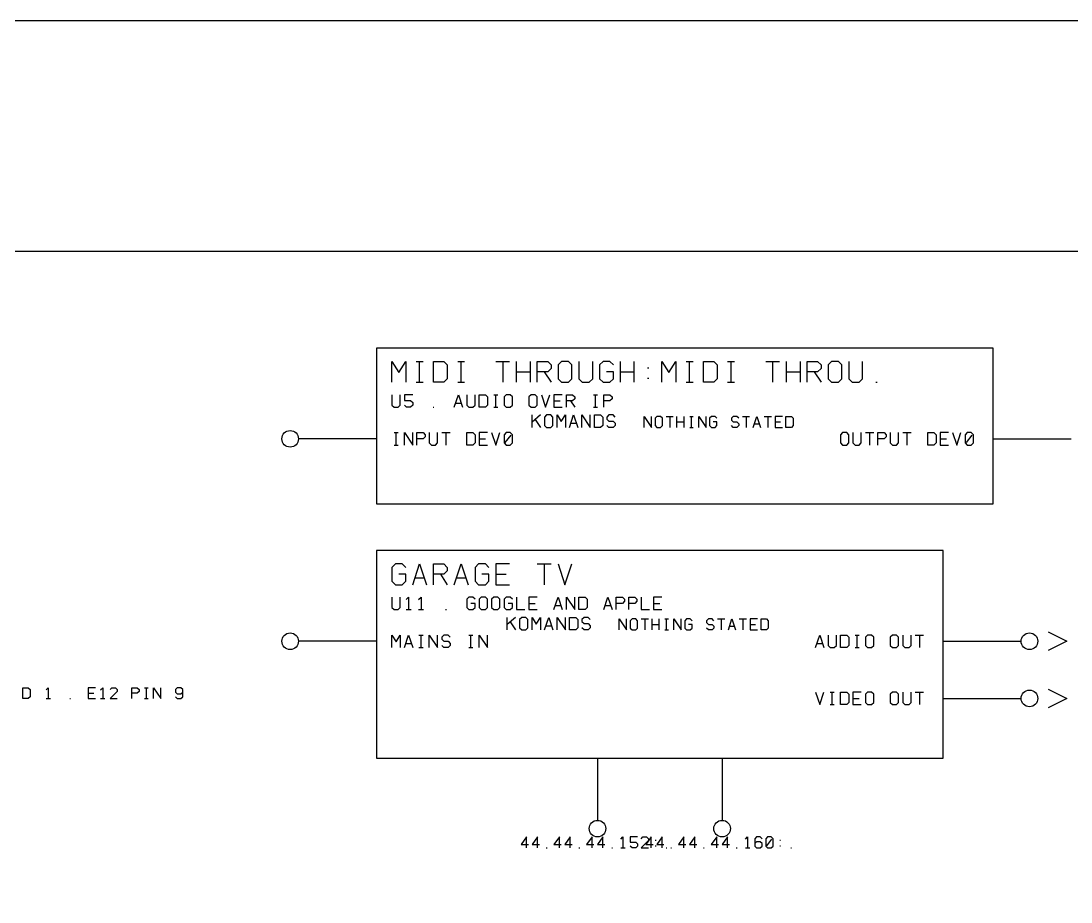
# Model space of a CAD drawing. Header units: millimetres. Extents: x 10 to 2534, y 10 to 1372.
# Drawn here: x 1020.9 to 1223.1, y 1201.9 to 1371.6 of the extents above; entities that cross this region are included whole.
import ezdxf

# ---------------------------------------------------------------- set-up
doc = ezdxf.new("R2010")
doc.units = ezdxf.units.MM
for name, color, linetype, lineweight in [('DEVICE', 7, 'CONTINUOUS', 25), ('GROUP', 6, 'CONTINUOUS', 25), ('LABEL', 8, 'CONTINUOUS', 25), ('PANE', 250, 'CONTINUOUS', 25), ('POINT', 4, 'CONTINUOUS', 25), ('PORT_BUS', 5, 'CONTINUOUS', 25), ('PORT_IN', 3, 'CONTINUOUS', 25), ('PORT_OUT', 30, 'CONTINUOUS', 25), ('PORTAL', 2, 'CONTINUOUS', 25), ('SHEET', 7, 'CONTINUOUS', 25)]:
    doc.layers.add(name, color=color, linetype=linetype, lineweight=lineweight)

msp = doc.modelspace()

# ---------------------------------------------------------------- linework, layer by layer
at = {"layer": 'DEVICE'}
for points in [[(1089.3, 1278.6), (1208.1, 1278.6), (1208.1, 1308.6), (1089.3, 1308.6)], [(1089.3, 1229.6), (1198.5, 1229.6), (1198.5, 1269.6), (1089.3, 1269.6)]]:
    msp.add_lwpolyline(points, close=True, dxfattribs=at)
at = {"layer": 'GROUP'}
msp.add_lwpolyline([(24, 223.4), (1535.9, 223.4), (1535.9, 1327.2), (24, 1327.2)], close=True, dxfattribs=at)
at = {"layer": 'LABEL'}
for points in [[(1092.3, 1302), (1092.3, 1306), (1093.633333, 1303.866667), (1094.966667, 1306), (1094.966667, 1302)], [(1096.966667, 1306), (1098.3, 1306)], [(1097.633333, 1302), (1097.633333, 1306)], [(1100.3, 1302), (1100.3, 1306), (1102.3, 1306), (1102.966667, 1305.333333), (1102.966667, 1302.666667), (1102.3, 1302), (1100.3, 1302)], [(1104.966667, 1306), (1106.3, 1306)], [(1105.633333, 1302), (1105.633333, 1306)], [(1112.3, 1306), (1114.966667, 1306)], [(1113.633333, 1306), (1113.633333, 1302)], [(1116.3, 1302), (1116.3, 1306)], [(1118.966667, 1302), (1118.966667, 1306)], [(1120.3, 1302), (1120.3, 1306), (1122.3, 1306), (1122.966667, 1305.333333), (1122.966667, 1304.666667), (1122.3, 1304), (1120.3, 1304)], [(1124.966667, 1302), (1126.3, 1302), (1126.966667, 1302.666667), (1126.966667, 1305.333333), (1126.3, 1306), (1124.966667, 1306), (1124.3, 1305.333333), (1124.3, 1302.666667), (1124.966667, 1302)], [(1128.3, 1306), (1128.3, 1302.666667), (1128.966667, 1302), (1130.3, 1302), (1130.966667, 1302.666667), (1130.966667, 1306)], [(1134.966667, 1305.333333), (1134.3, 1306), (1132.966667, 1306), (1132.3, 1305.333333), (1132.3, 1302.666667), (1132.966667, 1302), (1134.3, 1302), (1134.966667, 1302.666667), (1134.966667, 1304), (1133.633333, 1304)], [(1136.3, 1302), (1136.3, 1306)], [(1138.966667, 1302), (1138.966667, 1306)], [(1141.5, 1304.8), (1141.766667, 1304.8)], [(1144.3, 1302), (1144.3, 1306), (1145.633333, 1303.866667), (1146.966667, 1306), (1146.966667, 1302)], [(1148.966667, 1306), (1150.3, 1306)], [(1149.633333, 1302), (1149.633333, 1306)], [(1152.3, 1302), (1152.3, 1306), (1154.3, 1306), (1154.966667, 1305.333333), (1154.966667, 1302.666667), (1154.3, 1302), (1152.3, 1302)], [(1156.966667, 1306), (1158.3, 1306)], [(1157.633333, 1302), (1157.633333, 1306)], [(1164.3, 1306), (1166.966667, 1306)], [(1165.633333, 1306), (1165.633333, 1302)], [(1168.3, 1302), (1168.3, 1306)], [(1170.966667, 1302), (1170.966667, 1306)], [(1172.3, 1302), (1172.3, 1306), (1174.3, 1306), (1174.966667, 1305.333333), (1174.966667, 1304.666667), (1174.3, 1304), (1172.3, 1304)], [(1176.966667, 1302), (1178.3, 1302), (1178.966667, 1302.666667), (1178.966667, 1305.333333), (1178.3, 1306), (1176.966667, 1306), (1176.3, 1305.333333), (1176.3, 1302.666667), (1176.966667, 1302)], [(1180.3, 1306), (1180.3, 1302.666667), (1180.966667, 1302), (1182.3, 1302), (1182.966667, 1302.666667), (1182.966667, 1306)], [(1116.3, 1304), (1118.966667, 1304)], [(1121.633333, 1304), (1122.966667, 1302)], [(1136.3, 1304), (1138.966667, 1304)], [(1141.5, 1302.8), (1141.766667, 1302.8)], [(1168.3, 1304), (1170.966667, 1304)], [(1173.633333, 1304), (1174.966667, 1302)], [(1096.966667, 1302), (1098.3, 1302)], [(1104.966667, 1302), (1106.3, 1302)], [(1148.966667, 1302), (1150.3, 1302)], [(1156.966667, 1302), (1158.3, 1302)], [(1185.5, 1302), (1185.766667, 1302)], [(1092.3, 1299.6), (1092.3, 1297.6), (1092.7, 1297.2), (1093.5, 1297.2), (1093.9, 1297.6), (1093.9, 1299.6)], [(1096.3, 1299.6), (1094.7, 1299.6), (1094.7, 1298.48), (1095.9, 1298.48), (1096.3, 1298.08), (1096.3, 1297.6), (1095.9, 1297.2), (1095.1, 1297.2), (1094.7, 1297.6)], [(1104.3, 1297.2), (1105.1, 1299.6), (1105.9, 1297.2)], [(1106.7, 1299.6), (1106.7, 1297.6), (1107.1, 1297.2), (1107.9, 1297.2), (1108.3, 1297.6), (1108.3, 1299.6)], [(1109.1, 1297.2), (1109.1, 1299.6), (1110.3, 1299.6), (1110.7, 1299.2), (1110.7, 1297.6), (1110.3, 1297.2), (1109.1, 1297.2)], [(1111.9, 1299.6), (1112.7, 1299.6)], [(1112.3, 1297.2), (1112.3, 1299.6)], [(1114.3, 1297.2), (1115.1, 1297.2), (1115.5, 1297.6), (1115.5, 1299.2), (1115.1, 1299.6), (1114.3, 1299.6), (1113.9, 1299.2), (1113.9, 1297.6), (1114.3, 1297.2)], [(1119.1, 1297.2), (1119.9, 1297.2), (1120.3, 1297.6), (1120.3, 1299.2), (1119.9, 1299.6), (1119.1, 1299.6), (1118.7, 1299.2), (1118.7, 1297.6), (1119.1, 1297.2)], [(1121.1, 1299.6), (1121.9, 1297.2), (1122.7, 1299.6)], [(1125.1, 1299.6), (1123.5, 1299.6), (1123.5, 1297.2), (1125.1, 1297.2)], [(1125.9, 1297.2), (1125.9, 1299.6), (1127.1, 1299.6), (1127.5, 1299.2), (1127.5, 1298.8), (1127.1, 1298.4), (1125.9, 1298.4)], [(1131.1, 1299.6), (1131.9, 1299.6)], [(1131.5, 1297.2), (1131.5, 1299.6)], [(1133.1, 1297.2), (1133.1, 1299.6), (1134.3, 1299.6), (1134.7, 1299.2), (1134.7, 1298.8), (1134.3, 1298.4), (1133.1, 1298.4)], [(1100.22, 1297.2), (1100.38, 1297.2)], [(1104.58, 1298), (1105.62, 1298)], [(1111.9, 1297.2), (1112.7, 1297.2)], [(1123.5, 1298.4), (1124.7, 1298.4)], [(1126.7, 1298.4), (1127.5, 1297.2)], [(1131.1, 1297.2), (1131.9, 1297.2)], [(1092.7, 1292.3), (1093.5, 1292.3)], [(1093.1, 1289.9), (1093.1, 1292.3)], [(1094.7, 1289.9), (1094.7, 1292.3), (1096.3, 1289.9), (1096.3, 1292.3)], [(1097.1, 1289.9), (1097.1, 1292.3), (1098.3, 1292.3), (1098.7, 1291.9), (1098.7, 1291.5), (1098.3, 1291.1), (1097.1, 1291.1)], [(1099.5, 1292.3), (1099.5, 1290.3), (1099.9, 1289.9), (1100.7, 1289.9), (1101.1, 1290.3), (1101.1, 1292.3)], [(1101.9, 1292.3), (1103.5, 1292.3)], [(1102.7, 1292.3), (1102.7, 1289.9)], [(1106.7, 1289.9), (1106.7, 1292.3), (1107.9, 1292.3), (1108.3, 1291.9), (1108.3, 1290.3), (1107.9, 1289.9), (1106.7, 1289.9)], [(1110.7, 1292.3), (1109.1, 1292.3), (1109.1, 1289.9), (1110.7, 1289.9)], [(1109.1, 1291.1), (1110.3, 1291.1)], [(1111.5, 1292.3), (1112.3, 1289.9), (1113.1, 1292.3)], [(1114.3, 1289.9), (1115.1, 1289.9), (1115.5, 1290.3), (1115.5, 1291.9), (1115.1, 1292.3), (1114.3, 1292.3), (1113.9, 1291.9), (1113.9, 1290.3), (1114.3, 1289.9)], [(1114.14, 1290.38), (1115.26, 1291.82)], [(1179.1, 1289.9), (1179.9, 1289.9), (1180.3, 1290.3), (1180.3, 1291.9), (1179.9, 1292.3), (1179.1, 1292.3), (1178.7, 1291.9), (1178.7, 1290.3), (1179.1, 1289.9)], [(1181.1, 1292.3), (1181.1, 1290.3), (1181.5, 1289.9), (1182.3, 1289.9), (1182.7, 1290.3), (1182.7, 1292.3)], [(1183.5, 1292.3), (1185.1, 1292.3)], [(1184.3, 1292.3), (1184.3, 1289.9)], [(1185.9, 1289.9), (1185.9, 1292.3), (1187.1, 1292.3), (1187.5, 1291.9), (1187.5, 1291.5), (1187.1, 1291.1), (1185.9, 1291.1)], [(1188.3, 1292.3), (1188.3, 1290.3), (1188.7, 1289.9), (1189.5, 1289.9), (1189.9, 1290.3), (1189.9, 1292.3)], [(1190.7, 1292.3), (1192.3, 1292.3)], [(1191.5, 1292.3), (1191.5, 1289.9)], [(1195.5, 1289.9), (1195.5, 1292.3), (1196.7, 1292.3), (1197.1, 1291.9), (1197.1, 1290.3), (1196.7, 1289.9), (1195.5, 1289.9)], [(1199.5, 1292.3), (1197.9, 1292.3), (1197.9, 1289.9), (1199.5, 1289.9)], [(1197.9, 1291.1), (1199.1, 1291.1)], [(1200.3, 1292.3), (1201.1, 1289.9), (1201.9, 1292.3)], [(1203.1, 1289.9), (1203.9, 1289.9), (1204.3, 1290.3), (1204.3, 1291.9), (1203.9, 1292.3), (1203.1, 1292.3), (1202.7, 1291.9), (1202.7, 1290.3), (1203.1, 1289.9)], [(1202.94, 1290.38), (1204.06, 1291.82)], [(1092.7, 1289.9), (1093.5, 1289.9)], [(1094.966667, 1266.333333), (1094.3, 1267), (1092.966667, 1267), (1092.3, 1266.333333), (1092.3, 1263.666667), (1092.966667, 1263), (1094.3, 1263), (1094.966667, 1263.666667), (1094.966667, 1265), (1093.633333, 1265)], [(1096.3, 1263), (1097.633333, 1267), (1098.966667, 1263)], [(1100.3, 1263), (1100.3, 1267), (1102.3, 1267), (1102.966667, 1266.333333), (1102.966667, 1265.666667), (1102.3, 1265), (1100.3, 1265)], [(1104.3, 1263), (1105.633333, 1267), (1106.966667, 1263)], [(1110.966667, 1266.333333), (1110.3, 1267), (1108.966667, 1267), (1108.3, 1266.333333), (1108.3, 1263.666667), (1108.966667, 1263), (1110.3, 1263), (1110.966667, 1263.666667), (1110.966667, 1265), (1109.633333, 1265)], [(1114.966667, 1267), (1112.3, 1267), (1112.3, 1263), (1114.966667, 1263)], [(1120.3, 1267), (1122.966667, 1267)], [(1121.633333, 1267), (1121.633333, 1263)], [(1124.3, 1267), (1125.633333, 1263), (1126.966667, 1267)], [(1096.766667, 1264.333333), (1098.5, 1264.333333)], [(1101.633333, 1265), (1102.966667, 1263)], [(1104.766667, 1264.333333), (1106.5, 1264.333333)], [(1112.3, 1265), (1114.3, 1265)], [(1092.3, 1260.6), (1092.3, 1258.6), (1092.7, 1258.2), (1093.5, 1258.2), (1093.9, 1258.6), (1093.9, 1260.6)], [(1095.02, 1260.12), (1095.5, 1260.6), (1095.5, 1258.2)], [(1097.42, 1260.12), (1097.9, 1260.6), (1097.9, 1258.2)], [(1108.3, 1260.2), (1107.9, 1260.6), (1107.1, 1260.6), (1106.7, 1260.2), (1106.7, 1258.6), (1107.1, 1258.2), (1107.9, 1258.2), (1108.3, 1258.6), (1108.3, 1259.4), (1107.5, 1259.4)], [(1109.5, 1258.2), (1110.3, 1258.2), (1110.7, 1258.6), (1110.7, 1260.2), (1110.3, 1260.6), (1109.5, 1260.6), (1109.1, 1260.2), (1109.1, 1258.6), (1109.5, 1258.2)], [(1111.9, 1258.2), (1112.7, 1258.2), (1113.1, 1258.6), (1113.1, 1260.2), (1112.7, 1260.6), (1111.9, 1260.6), (1111.5, 1260.2), (1111.5, 1258.6), (1111.9, 1258.2)], [(1115.5, 1260.2), (1115.1, 1260.6), (1114.3, 1260.6), (1113.9, 1260.2), (1113.9, 1258.6), (1114.3, 1258.2), (1115.1, 1258.2), (1115.5, 1258.6), (1115.5, 1259.4), (1114.7, 1259.4)], [(1116.3, 1260.6), (1116.3, 1258.2), (1117.9, 1258.2)], [(1120.3, 1260.6), (1118.7, 1260.6), (1118.7, 1258.2), (1120.3, 1258.2)], [(1123.5, 1258.2), (1124.3, 1260.6), (1125.1, 1258.2)], [(1125.9, 1258.2), (1125.9, 1260.6), (1127.5, 1258.2), (1127.5, 1260.6)], [(1128.3, 1258.2), (1128.3, 1260.6), (1129.5, 1260.6), (1129.9, 1260.2), (1129.9, 1258.6), (1129.5, 1258.2), (1128.3, 1258.2)], [(1133.1, 1258.2), (1133.9, 1260.6), (1134.7, 1258.2)], [(1135.5, 1258.2), (1135.5, 1260.6), (1136.7, 1260.6), (1137.1, 1260.2), (1137.1, 1259.8), (1136.7, 1259.4), (1135.5, 1259.4)], [(1137.9, 1258.2), (1137.9, 1260.6), (1139.1, 1260.6), (1139.5, 1260.2), (1139.5, 1259.8), (1139.1, 1259.4), (1137.9, 1259.4)], [(1140.3, 1260.6), (1140.3, 1258.2), (1141.9, 1258.2)], [(1144.3, 1260.6), (1142.7, 1260.6), (1142.7, 1258.2), (1144.3, 1258.2)], [(1095.02, 1258.2), (1095.98, 1258.2)], [(1097.42, 1258.2), (1098.38, 1258.2)], [(1102.62, 1258.2), (1102.78, 1258.2)], [(1118.7, 1259.4), (1119.9, 1259.4)], [(1123.78, 1259), (1124.82, 1259)], [(1133.38, 1259), (1134.42, 1259)], [(1142.7, 1259.4), (1143.9, 1259.4)], [(1092.3, 1250.9), (1092.3, 1253.3), (1093.1, 1252.02), (1093.9, 1253.3), (1093.9, 1250.9)], [(1094.7, 1250.9), (1095.5, 1253.3), (1096.3, 1250.9)], [(1097.5, 1253.3), (1098.3, 1253.3)], [(1097.9, 1250.9), (1097.9, 1253.3)], [(1099.5, 1250.9), (1099.5, 1253.3), (1101.1, 1250.9), (1101.1, 1253.3)], [(1103.5, 1252.9), (1103.1, 1253.3), (1102.3, 1253.3), (1101.9, 1252.9), (1101.9, 1252.5), (1102.3, 1252.1), (1103.1, 1252.1), (1103.5, 1251.7), (1103.5, 1251.3), (1103.1, 1250.9), (1102.3, 1250.9), (1101.9, 1251.3)], [(1107.1, 1253.3), (1107.9, 1253.3)], [(1107.5, 1250.9), (1107.5, 1253.3)], [(1109.1, 1250.9), (1109.1, 1253.3), (1110.7, 1250.9), (1110.7, 1253.3)], [(1173.9, 1250.9), (1174.7, 1253.3), (1175.5, 1250.9)], [(1176.3, 1253.3), (1176.3, 1251.3), (1176.7, 1250.9), (1177.5, 1250.9), (1177.9, 1251.3), (1177.9, 1253.3)], [(1178.7, 1250.9), (1178.7, 1253.3), (1179.9, 1253.3), (1180.3, 1252.9), (1180.3, 1251.3), (1179.9, 1250.9), (1178.7, 1250.9)], [(1181.5, 1253.3), (1182.3, 1253.3)], [(1181.9, 1250.9), (1181.9, 1253.3)], [(1183.9, 1250.9), (1184.7, 1250.9), (1185.1, 1251.3), (1185.1, 1252.9), (1184.7, 1253.3), (1183.9, 1253.3), (1183.5, 1252.9), (1183.5, 1251.3), (1183.9, 1250.9)], [(1188.7, 1250.9), (1189.5, 1250.9), (1189.9, 1251.3), (1189.9, 1252.9), (1189.5, 1253.3), (1188.7, 1253.3), (1188.3, 1252.9), (1188.3, 1251.3), (1188.7, 1250.9)], [(1190.7, 1253.3), (1190.7, 1251.3), (1191.1, 1250.9), (1191.9, 1250.9), (1192.3, 1251.3), (1192.3, 1253.3)], [(1193.1, 1253.3), (1194.7, 1253.3)], [(1193.9, 1253.3), (1193.9, 1250.9)], [(1094.98, 1251.7), (1096.02, 1251.7)], [(1097.5, 1250.9), (1098.3, 1250.9)], [(1107.1, 1250.9), (1107.9, 1250.9)], [(1174.18, 1251.7), (1175.22, 1251.7)], [(1181.5, 1250.9), (1182.3, 1250.9)], [(1173.9, 1242.3), (1174.7, 1239.9), (1175.5, 1242.3)], [(1176.7, 1242.3), (1177.5, 1242.3)], [(1177.1, 1239.9), (1177.1, 1242.3)], [(1178.7, 1239.9), (1178.7, 1242.3), (1179.9, 1242.3), (1180.3, 1241.9), (1180.3, 1240.3), (1179.9, 1239.9), (1178.7, 1239.9)], [(1182.7, 1242.3), (1181.1, 1242.3), (1181.1, 1239.9), (1182.7, 1239.9)], [(1183.9, 1239.9), (1184.7, 1239.9), (1185.1, 1240.3), (1185.1, 1241.9), (1184.7, 1242.3), (1183.9, 1242.3), (1183.5, 1241.9), (1183.5, 1240.3), (1183.9, 1239.9)], [(1188.7, 1239.9), (1189.5, 1239.9), (1189.9, 1240.3), (1189.9, 1241.9), (1189.5, 1242.3), (1188.7, 1242.3), (1188.3, 1241.9), (1188.3, 1240.3), (1188.7, 1239.9)], [(1190.7, 1242.3), (1190.7, 1240.3), (1191.1, 1239.9), (1191.9, 1239.9), (1192.3, 1240.3), (1192.3, 1242.3)], [(1193.1, 1242.3), (1194.7, 1242.3)], [(1193.9, 1242.3), (1193.9, 1239.9)], [(1176.7, 1239.9), (1177.5, 1239.9)], [(1181.1, 1241.1), (1182.3, 1241.1)], [(1118.25, 1212.3), (1118.25, 1214.4), (1117.2, 1212.93), (1118.6, 1212.93)], [(1120.35, 1212.3), (1120.35, 1214.4), (1119.3, 1212.93), (1120.7, 1212.93)], [(1124.55, 1212.3), (1124.55, 1214.4), (1123.5, 1212.93), (1124.9, 1212.93)], [(1126.65, 1212.3), (1126.65, 1214.4), (1125.6, 1212.93), (1127, 1212.93)], [(1130.85, 1212.3), (1130.85, 1214.4), (1129.8, 1212.93), (1131.2, 1212.93)], [(1132.95, 1212.3), (1132.95, 1214.4), (1131.9, 1212.93), (1133.3, 1212.93)], [(1136.38, 1213.98), (1136.8, 1214.4), (1136.8, 1212.3)], [(1139.6, 1214.4), (1138.2, 1214.4), (1138.2, 1213.42), (1139.25, 1213.42), (1139.6, 1213.07), (1139.6, 1212.65), (1139.25, 1212.3), (1138.55, 1212.3), (1138.2, 1212.65)], [(1140.3, 1214.05), (1140.65, 1214.4), (1141.35, 1214.4), (1141.7, 1214.05), (1141.7, 1213.7), (1140.3, 1212.3), (1141.7, 1212.3)], [(1142.25, 1212.3), (1142.25, 1214.4), (1141.2, 1212.93), (1142.6, 1212.93)], [(1143.03, 1213.77), (1143.17, 1213.77)], [(1144.35, 1212.3), (1144.35, 1214.4), (1143.3, 1212.93), (1144.7, 1212.93)], [(1148.55, 1212.3), (1148.55, 1214.4), (1147.5, 1212.93), (1148.9, 1212.93)], [(1150.65, 1212.3), (1150.65, 1214.4), (1149.6, 1212.93), (1151, 1212.93)], [(1154.85, 1212.3), (1154.85, 1214.4), (1153.8, 1212.93), (1155.2, 1212.93)], [(1156.95, 1212.3), (1156.95, 1214.4), (1155.9, 1212.93), (1157.3, 1212.93)], [(1160.38, 1213.98), (1160.8, 1214.4), (1160.8, 1212.3)], [(1163.6, 1214.05), (1163.25, 1214.4), (1162.55, 1214.4), (1162.2, 1214.05), (1162.2, 1212.65), (1162.55, 1212.3), (1163.25, 1212.3), (1163.6, 1212.65), (1163.6, 1213.14), (1163.25, 1213.49), (1162.55, 1213.49), (1162.2, 1213.14)], [(1164.65, 1212.3), (1165.35, 1212.3), (1165.7, 1212.65), (1165.7, 1214.05), (1165.35, 1214.4), (1164.65, 1214.4), (1164.3, 1214.05), (1164.3, 1212.65), (1164.65, 1212.3)], [(1164.51, 1212.72), (1165.49, 1213.98)], [(1167.03, 1213.77), (1167.17, 1213.77)], [(1122.03, 1212.3), (1122.17, 1212.3)], [(1128.33, 1212.3), (1128.47, 1212.3)], [(1134.63, 1212.3), (1134.77, 1212.3)], [(1136.38, 1212.3), (1137.22, 1212.3)], [(1143.03, 1212.72), (1143.17, 1212.72)], [(1145.13, 1212.3), (1145.27, 1212.3)], [(1146.03, 1212.3), (1146.17, 1212.3)], [(1152.33, 1212.3), (1152.47, 1212.3)], [(1158.63, 1212.3), (1158.77, 1212.3)], [(1160.38, 1212.3), (1161.22, 1212.3)], [(1167.03, 1212.72), (1167.17, 1212.72)], [(1169.13, 1212.3), (1169.27, 1212.3)]]:
    msp.add_lwpolyline(points, dxfattribs=at)
at = {"layer": 'PANE'}
for points in [[(1119.3, 1293.3), (1119.3, 1295.7)], [(1120.9, 1295.7), (1119.3, 1294.34)], [(1119.86, 1294.82), (1120.9, 1293.3)], [(1122.1, 1293.3), (1122.9, 1293.3), (1123.3, 1293.7), (1123.3, 1295.3), (1122.9, 1295.7), (1122.1, 1295.7), (1121.7, 1295.3), (1121.7, 1293.7), (1122.1, 1293.3)], [(1124.1, 1293.3), (1124.1, 1295.7), (1124.9, 1294.42), (1125.7, 1295.7), (1125.7, 1293.3)], [(1126.5, 1293.3), (1127.3, 1295.7), (1128.1, 1293.3)], [(1128.9, 1293.3), (1128.9, 1295.7), (1130.5, 1293.3), (1130.5, 1295.7)], [(1131.3, 1293.3), (1131.3, 1295.7), (1132.5, 1295.7), (1132.9, 1295.3), (1132.9, 1293.7), (1132.5, 1293.3), (1131.3, 1293.3)], [(1135.3, 1295.3), (1134.9, 1295.7), (1134.1, 1295.7), (1133.7, 1295.3), (1133.7, 1294.9), (1134.1, 1294.5), (1134.9, 1294.5), (1135.3, 1294.1), (1135.3, 1293.7), (1134.9, 1293.3), (1134.1, 1293.3), (1133.7, 1293.7)], [(1140.9, 1293.3), (1140.9, 1295.4), (1142.3, 1293.3), (1142.3, 1295.4)], [(1143.35, 1293.3), (1144.05, 1293.3), (1144.4, 1293.65), (1144.4, 1295.05), (1144.05, 1295.4), (1143.35, 1295.4), (1143, 1295.05), (1143, 1293.65), (1143.35, 1293.3)], [(1145.1, 1295.4), (1146.5, 1295.4)], [(1145.8, 1295.4), (1145.8, 1293.3)], [(1147.2, 1293.3), (1147.2, 1295.4)], [(1148.6, 1293.3), (1148.6, 1295.4)], [(1149.65, 1295.4), (1150.35, 1295.4)], [(1150, 1293.3), (1150, 1295.4)], [(1151.4, 1293.3), (1151.4, 1295.4), (1152.8, 1293.3), (1152.8, 1295.4)], [(1154.9, 1295.05), (1154.55, 1295.4), (1153.85, 1295.4), (1153.5, 1295.05), (1153.5, 1293.65), (1153.85, 1293.3), (1154.55, 1293.3), (1154.9, 1293.65), (1154.9, 1294.35), (1154.2, 1294.35)], [(1159.1, 1295.05), (1158.75, 1295.4), (1158.05, 1295.4), (1157.7, 1295.05), (1157.7, 1294.7), (1158.05, 1294.35), (1158.75, 1294.35), (1159.1, 1294), (1159.1, 1293.65), (1158.75, 1293.3), (1158.05, 1293.3), (1157.7, 1293.65)], [(1159.8, 1295.4), (1161.2, 1295.4)], [(1160.5, 1295.4), (1160.5, 1293.3)], [(1161.9, 1293.3), (1162.6, 1295.4), (1163.3, 1293.3)], [(1164, 1295.4), (1165.4, 1295.4)], [(1164.7, 1295.4), (1164.7, 1293.3)], [(1167.5, 1295.4), (1166.1, 1295.4), (1166.1, 1293.3), (1167.5, 1293.3)], [(1168.2, 1293.3), (1168.2, 1295.4), (1169.25, 1295.4), (1169.6, 1295.05), (1169.6, 1293.65), (1169.25, 1293.3), (1168.2, 1293.3)], [(1126.78, 1294.1), (1127.82, 1294.1)], [(1147.2, 1294.35), (1148.6, 1294.35)], [(1149.65, 1293.3), (1150.35, 1293.3)], [(1162.145, 1294), (1163.055, 1294)], [(1166.1, 1294.35), (1167.15, 1294.35)], [(1114.5, 1254.3), (1114.5, 1256.7)], [(1116.1, 1256.7), (1114.5, 1255.34)], [(1117.3, 1254.3), (1118.1, 1254.3), (1118.5, 1254.7), (1118.5, 1256.3), (1118.1, 1256.7), (1117.3, 1256.7), (1116.9, 1256.3), (1116.9, 1254.7), (1117.3, 1254.3)], [(1119.3, 1254.3), (1119.3, 1256.7), (1120.1, 1255.42), (1120.9, 1256.7), (1120.9, 1254.3)], [(1121.7, 1254.3), (1122.5, 1256.7), (1123.3, 1254.3)], [(1124.1, 1254.3), (1124.1, 1256.7), (1125.7, 1254.3), (1125.7, 1256.7)], [(1126.5, 1254.3), (1126.5, 1256.7), (1127.7, 1256.7), (1128.1, 1256.3), (1128.1, 1254.7), (1127.7, 1254.3), (1126.5, 1254.3)], [(1130.5, 1256.3), (1130.1, 1256.7), (1129.3, 1256.7), (1128.9, 1256.3), (1128.9, 1255.9), (1129.3, 1255.5), (1130.1, 1255.5), (1130.5, 1255.1), (1130.5, 1254.7), (1130.1, 1254.3), (1129.3, 1254.3), (1128.9, 1254.7)], [(1136.1, 1254.3), (1136.1, 1256.4), (1137.5, 1254.3), (1137.5, 1256.4)], [(1138.55, 1254.3), (1139.25, 1254.3), (1139.6, 1254.65), (1139.6, 1256.05), (1139.25, 1256.4), (1138.55, 1256.4), (1138.2, 1256.05), (1138.2, 1254.65), (1138.55, 1254.3)], [(1140.3, 1256.4), (1141.7, 1256.4)], [(1141, 1256.4), (1141, 1254.3)], [(1142.4, 1254.3), (1142.4, 1256.4)], [(1143.8, 1254.3), (1143.8, 1256.4)], [(1144.85, 1256.4), (1145.55, 1256.4)], [(1145.2, 1254.3), (1145.2, 1256.4)], [(1146.6, 1254.3), (1146.6, 1256.4), (1148, 1254.3), (1148, 1256.4)], [(1150.1, 1256.05), (1149.75, 1256.4), (1149.05, 1256.4), (1148.7, 1256.05), (1148.7, 1254.65), (1149.05, 1254.3), (1149.75, 1254.3), (1150.1, 1254.65), (1150.1, 1255.35), (1149.4, 1255.35)], [(1154.3, 1256.05), (1153.95, 1256.4), (1153.25, 1256.4), (1152.9, 1256.05), (1152.9, 1255.7), (1153.25, 1255.35), (1153.95, 1255.35), (1154.3, 1255), (1154.3, 1254.65), (1153.95, 1254.3), (1153.25, 1254.3), (1152.9, 1254.65)], [(1155, 1256.4), (1156.4, 1256.4)], [(1155.7, 1256.4), (1155.7, 1254.3)], [(1157.1, 1254.3), (1157.8, 1256.4), (1158.5, 1254.3)], [(1159.2, 1256.4), (1160.6, 1256.4)], [(1159.9, 1256.4), (1159.9, 1254.3)], [(1162.7, 1256.4), (1161.3, 1256.4), (1161.3, 1254.3), (1162.7, 1254.3)], [(1163.4, 1254.3), (1163.4, 1256.4), (1164.45, 1256.4), (1164.8, 1256.05), (1164.8, 1254.65), (1164.45, 1254.3), (1163.4, 1254.3)], [(1115.06, 1255.82), (1116.1, 1254.3)], [(1121.98, 1255.1), (1123.02, 1255.1)], [(1142.4, 1255.35), (1143.8, 1255.35)], [(1144.85, 1254.3), (1145.55, 1254.3)], [(1157.345, 1255), (1158.255, 1255)], [(1161.3, 1255.35), (1162.35, 1255.35)]]:
    msp.add_lwpolyline(points, dxfattribs=at)
at = {"layer": 'POINT'}
for centre in [(1072.7, 1291.1), (1072.7, 1252.1), (1215.1, 1252.1), (1215.1, 1241.1), (1131.9, 1216), (1155.9, 1216)]:
    msp.add_circle(centre, 1.6, dxfattribs=at)
at = {"layer": 'PORT_BUS'}
for p, q in [((1131.9, 1229.6), (1131.9, 1217.6)), ((1155.9, 1229.6), (1155.9, 1217.6))]:
    msp.add_line(p, q, dxfattribs=at)
at = {"layer": 'PORT_IN'}
for p, q in [((1089.3, 1291.1), (1074.3, 1291.1)), ((1089.3, 1252.1), (1074.3, 1252.1))]:
    msp.add_line(p, q, dxfattribs=at)
at = {"layer": 'PORT_OUT'}
for p, q in [((1208.1, 1291.1), (1223.1, 1291.1)), ((1198.5, 1252.1), (1213.5, 1252.1)), ((1198.5, 1241.1), (1213.5, 1241.1))]:
    msp.add_line(p, q, dxfattribs=at)
at = {"layer": 'PORTAL'}
for points in [[(1218.7, 1253.9), (1222.3, 1252.1), (1218.7, 1250.3)], [(1021.2, 1241.05), (1021.2, 1243.15), (1022.25, 1243.15), (1022.6, 1242.8), (1022.6, 1241.4), (1022.25, 1241.05), (1021.2, 1241.05)], [(1025.68, 1242.73), (1026.1, 1243.15), (1026.1, 1241.05)], [(1035.2, 1243.15), (1033.8, 1243.15), (1033.8, 1241.05), (1035.2, 1241.05)], [(1033.8, 1242.1), (1034.85, 1242.1)], [(1036.18, 1242.73), (1036.6, 1243.15), (1036.6, 1241.05)], [(1038, 1242.8), (1038.35, 1243.15), (1039.05, 1243.15), (1039.4, 1242.8), (1039.4, 1242.45), (1038, 1241.05), (1039.4, 1241.05)], [(1042.2, 1241.05), (1042.2, 1243.15), (1043.25, 1243.15), (1043.6, 1242.8), (1043.6, 1242.45), (1043.25, 1242.1), (1042.2, 1242.1)], [(1044.65, 1243.15), (1045.35, 1243.15)], [(1045, 1241.05), (1045, 1243.15)], [(1046.4, 1241.05), (1046.4, 1243.15), (1047.8, 1241.05), (1047.8, 1243.15)], [(1050.6, 1241.4), (1050.95, 1241.05), (1051.65, 1241.05), (1052, 1241.4), (1052, 1242.8), (1051.65, 1243.15), (1050.95, 1243.15), (1050.6, 1242.8), (1050.6, 1242.31), (1050.95, 1241.96), (1051.65, 1241.96), (1052, 1242.31)], [(1218.7, 1242.9), (1222.3, 1241.1), (1218.7, 1239.3)], [(1025.68, 1241.05), (1026.52, 1241.05)], [(1030.23, 1241.05), (1030.37, 1241.05)], [(1036.18, 1241.05), (1037.02, 1241.05)], [(1044.65, 1241.05), (1045.35, 1241.05)]]:
    msp.add_lwpolyline(points, dxfattribs=at)
at = {"layer": 'SHEET'}
msp.add_lwpolyline([(9.6, 9.6), (2534.5, 9.6), (2534.5, 1371.6), (9.6, 1371.6)], close=True, dxfattribs=at)

doc.saveas('drawing.dxf')
